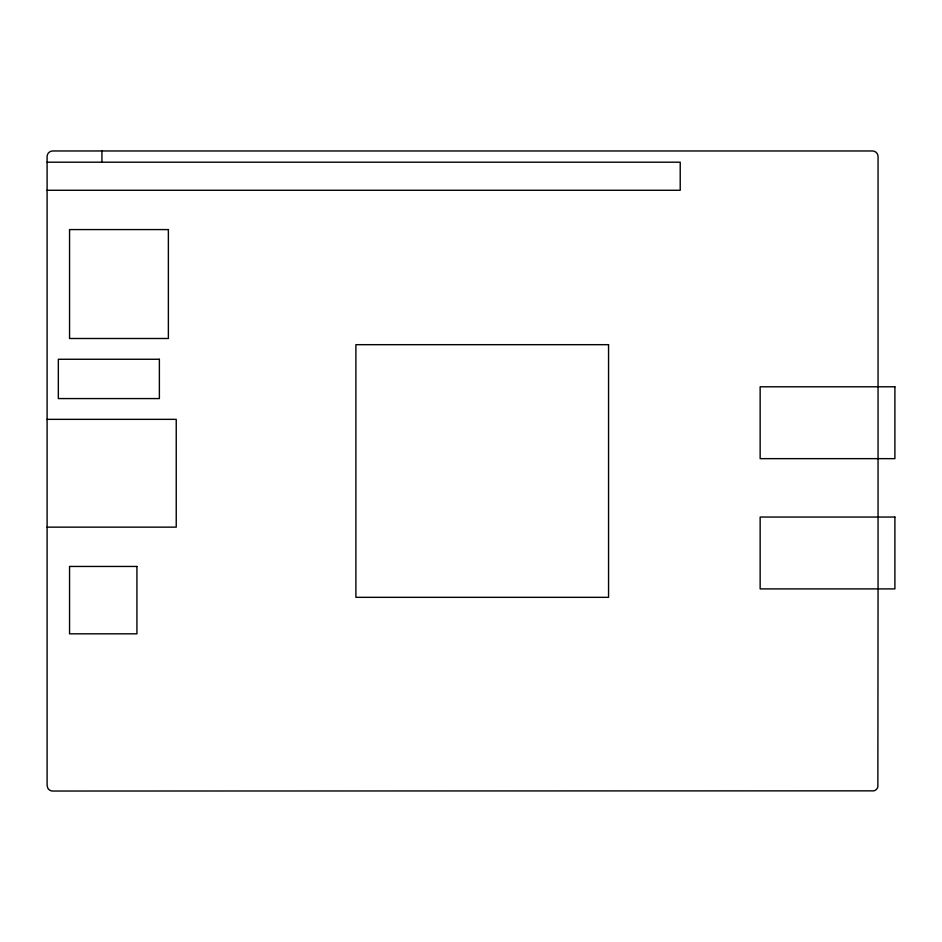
<?xml version="1.0" encoding="UTF-8"?>
<svg xmlns="http://www.w3.org/2000/svg" width="942" height="942" viewBox="0 0 942 942"><rect width="100%" height="100%" fill="white"/><g stroke="black" fill="none" stroke-linecap="round" stroke-linejoin="round"><path stroke-width="1.41" d="M47.1 162.201L680.218 162.201L680.218 190.272L47.1 190.272M47.1 419.343L176.236 419.343L176.236 527.143L47.1 527.143M101.924 150.967L101.924 162.201M878.062 588.903L877.862 786.864A5.617 5.617 0 0 1 873.893 790.844L52.717 791.033A5.628 5.628 0 0 1 47.842 788.218L47.1 785.404L47.1 156.584A5.617 5.617 0 0 1 52.717 150.967L872.445 150.967A5.617 5.617 0 0 1 878.062 156.584L878.062 588.903M168.371 229.577L69.555 229.577L69.555 338.496L168.371 338.496L168.371 229.577M608.556 344.678L355.899 344.678L355.899 597.334L608.556 597.334L608.556 344.678M159.386 359.267L58.333 359.267L58.333 398.572L159.386 398.572L159.386 359.267M894.9 386.785L760.147 386.785L760.147 458.648L894.9 458.648L894.9 386.785M894.9 517.04L760.147 517.04L760.147 588.903L894.9 588.903L894.9 517.04M136.931 566.448L69.555 566.448L69.555 633.825L136.931 633.825L136.931 566.448"/></g></svg>
